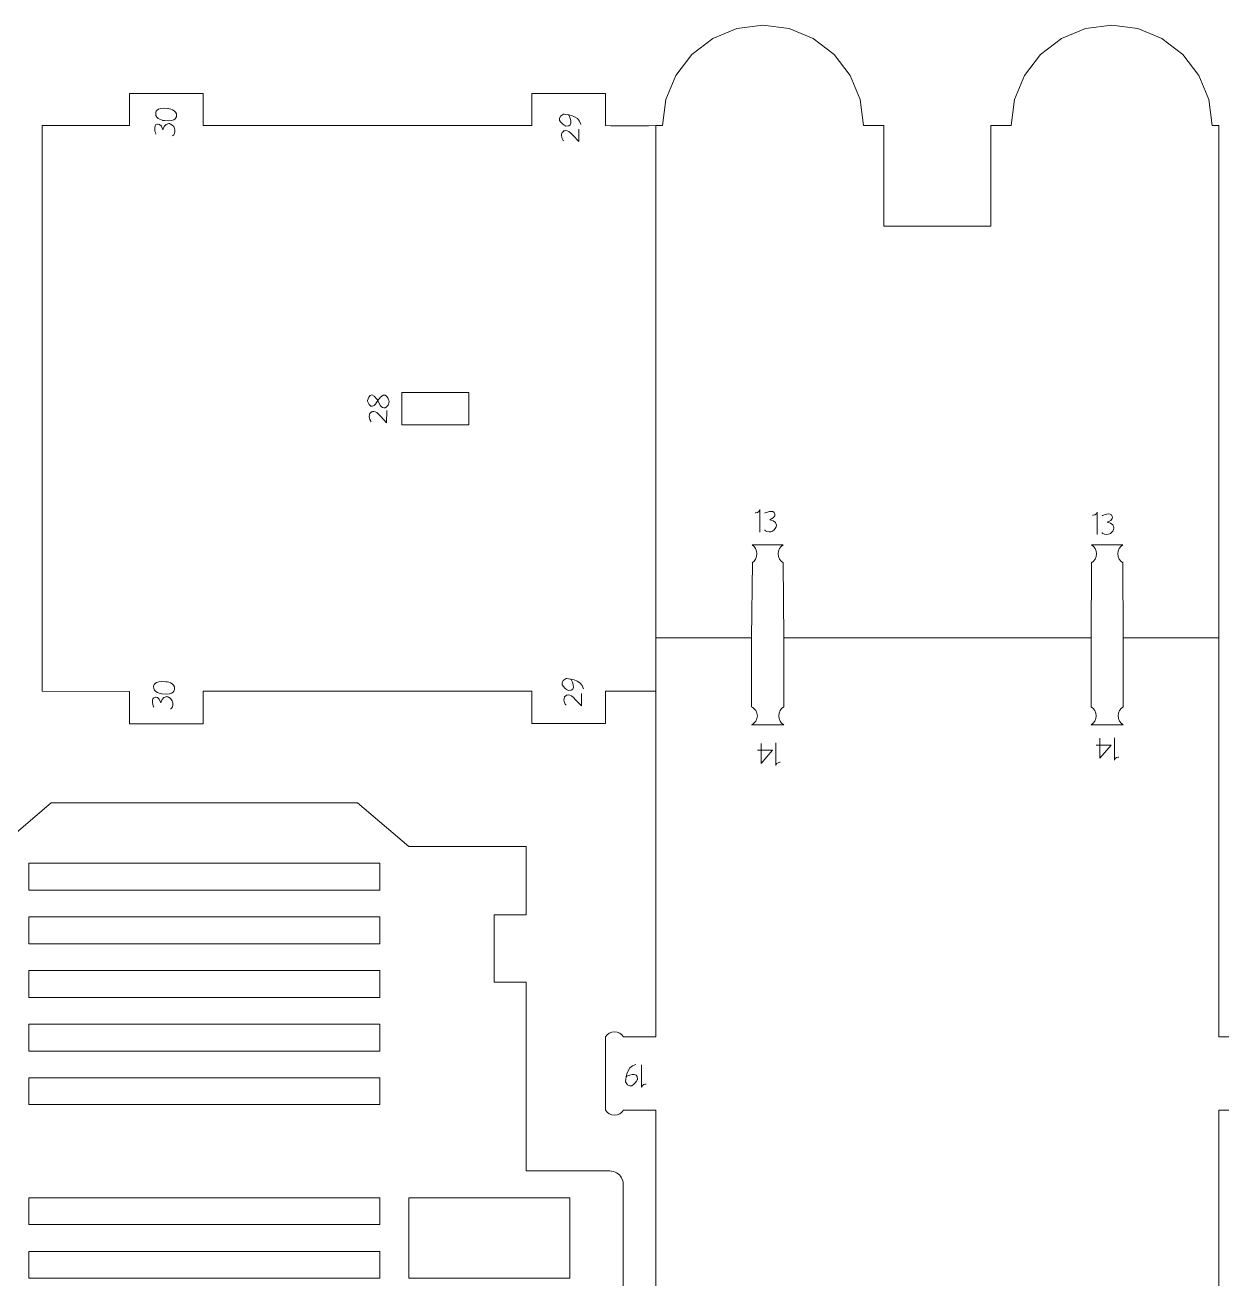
# Model space of a CAD drawing. Header units: centimetres. Extents: x -25 to 25, y -32.5 to 32.5.
# Drawn here: x -16.73 to -5.34, y 7.49 to 19.42 of the extents above; entities that cross this region are included whole.
import ezdxf

# ---------------------------------------------------------------- set-up
doc = ezdxf.new("R2010")
doc.units = ezdxf.units.CM
doc.header["$MEASUREMENT"] = 0
doc.layers.add('Capa 1', color=7, linetype='Continuous')

msp = doc.modelspace()

# ---------------------------------------------------------------- linework, layer by layer
at = {"layer": 'Capa 1', "color": 250, "lineweight": 9}
for points, knots in [([(-9.8078, 14.30919), (-9.8078, 14.30919), (-9.81836, 13.59153), (-9.81836, 13.59153), (-9.81836, 13.59153), (-9.81836, 13.59153), (-10.72972, 13.59152), (-10.72972, 13.59152), (-10.72972, 13.59152), (-10.72972, 13.59152), (-10.72972, 18.46437), (-10.72972, 18.46437), (-10.72972, 18.46437), (-10.72972, 18.46437), (-10.66594, 18.46437), (-10.66594, 18.46437), (-10.66594, 18.46437), (-10.66594, 18.46437), (-10.63333, 18.71202), (-10.63333, 18.71202), (-10.63333, 18.71202), (-10.63333, 18.71202), (-10.53775, 18.94278), (-10.53775, 18.94278), (-10.53775, 18.94278), (-10.53775, 18.94278), (-10.38568, 19.14096), (-10.38568, 19.14096), (-10.38568, 19.14096), (-10.38568, 19.14096), (-10.18752, 19.29301), (-10.18752, 19.29301), (-10.18752, 19.29301), (-10.18752, 19.29301), (-9.95674, 19.3886), (-9.95674, 19.3886), (-9.95674, 19.3886), (-9.95674, 19.3886), (-9.7091, 19.4212), (-9.7091, 19.4212), (-9.7091, 19.4212), (-9.7091, 19.4212), (-9.46145, 19.3886), (-9.46145, 19.3886), (-9.46145, 19.3886), (-9.46145, 19.3886), (-9.23069, 19.29301), (-9.23069, 19.29301), (-9.23069, 19.29301), (-9.23069, 19.29301), (-9.03251, 19.14096), (-9.03251, 19.14096), (-9.03251, 19.14096), (-9.03251, 19.14096), (-8.88046, 18.94278), (-8.88046, 18.94278), (-8.88046, 18.94278), (-8.88046, 18.94278), (-8.78486, 18.71202), (-8.78486, 18.71202), (-8.78486, 18.71202), (-8.78486, 18.71202), (-8.75227, 18.46437), (-8.75227, 18.46437), (-8.75227, 18.46437), (-8.75227, 18.46437), (-8.56089, 18.46437), (-8.56089, 18.46437), (-8.56089, 18.46437), (-8.56089, 18.46437), (-8.56089, 17.50753), (-8.56089, 17.50753), (-8.56089, 17.50753), (-8.56089, 17.50753), (-7.54027, 17.50753), (-7.54027, 17.50753), (-7.54027, 17.50753), (-7.54027, 17.50753), (-7.54027, 18.46437), (-7.54027, 18.46437), (-7.54027, 18.46437), (-7.54027, 18.46437), (-7.34891, 18.46437), (-7.34891, 18.46437), (-7.34891, 18.46437), (-7.34891, 18.46437), (-7.3163, 18.71202), (-7.3163, 18.71202), (-7.3163, 18.71202), (-7.3163, 18.71202), (-7.22072, 18.94278), (-7.22072, 18.94278), (-7.22072, 18.94278), (-7.22072, 18.94278), (-7.06865, 19.14096), (-7.06865, 19.14096), (-7.06865, 19.14096), (-7.06865, 19.14096), (-6.87049, 19.29301), (-6.87049, 19.29301), (-6.87049, 19.29301), (-6.87049, 19.29301), (-6.63971, 19.3886), (-6.63971, 19.3886), (-6.63971, 19.3886), (-6.63971, 19.3886), (-6.39207, 19.4212), (-6.39207, 19.4212), (-6.39207, 19.4212), (-6.39207, 19.4212), (-6.14442, 19.3886), (-6.14442, 19.3886), (-6.14442, 19.3886), (-6.14442, 19.3886), (-5.91365, 19.29301), (-5.91365, 19.29301), (-5.91365, 19.29301), (-5.91365, 19.29301), (-5.71548, 19.14096), (-5.71548, 19.14096), (-5.71548, 19.14096), (-5.71548, 19.14096), (-5.56343, 18.94278), (-5.56343, 18.94278), (-5.56343, 18.94278), (-5.56343, 18.94278), (-5.46784, 18.71202), (-5.46784, 18.71202), (-5.46784, 18.71202), (-5.46784, 18.71202), (-5.43524, 18.46437), (-5.43524, 18.46437), (-5.43524, 18.46437), (-5.43524, 18.46437), (-5.37145, 18.46437), (-5.37145, 18.46437), (-5.37145, 18.46437), (-5.37145, 18.46437), (-5.37145, 13.59152), (-5.37145, 13.59152), (-5.37145, 13.59152), (-5.37145, 13.59152), (-6.28283, 13.59153), (-6.28283, 13.59153), (-6.28283, 13.59153), (-6.28283, 13.59153), (-6.28705, 14.30543), (-6.28705, 14.30543)], [0, 0, 0, 0, 0.02631579, 0.02631579, 0.02631579, 0.02631579, 0.05263158, 0.05263158, 0.05263158, 0.05263158, 0.07894737, 0.07894737, 0.07894737, 0.07894737, 0.10526316, 0.10526316, 0.10526316, 0.10526316, 0.13157895, 0.13157895, 0.13157895, 0.13157895, 0.15789474, 0.15789474, 0.15789474, 0.15789474, 0.18421053, 0.18421053, 0.18421053, 0.18421053, 0.21052632, 0.21052632, 0.21052632, 0.21052632, 0.23684211, 0.23684211, 0.23684211, 0.23684211, 0.26315789, 0.26315789, 0.26315789, 0.26315789, 0.28947368, 0.28947368, 0.28947368, 0.28947368, 0.31578947, 0.31578947, 0.31578947, 0.31578947, 0.34210526, 0.34210526, 0.34210526, 0.34210526, 0.36842105, 0.36842105, 0.36842105, 0.36842105, 0.39473684, 0.39473684, 0.39473684, 0.39473684, 0.42105263, 0.42105263, 0.42105263, 0.42105263, 0.44736842, 0.44736842, 0.44736842, 0.44736842, 0.47368421, 0.47368421, 0.47368421, 0.47368421, 0.5, 0.5, 0.5, 0.5, 0.52631579, 0.52631579, 0.52631579, 0.52631579, 0.55263158, 0.55263158, 0.55263158, 0.55263158, 0.57894737, 0.57894737, 0.57894737, 0.57894737, 0.60526316, 0.60526316, 0.60526316, 0.60526316, 0.63157895, 0.63157895, 0.63157895, 0.63157895, 0.65789474, 0.65789474, 0.65789474, 0.65789474, 0.68421053, 0.68421053, 0.68421053, 0.68421053, 0.71052632, 0.71052632, 0.71052632, 0.71052632, 0.73684211, 0.73684211, 0.73684211, 0.73684211, 0.76315789, 0.76315789, 0.76315789, 0.76315789, 0.78947368, 0.78947368, 0.78947368, 0.78947368, 0.81578947, 0.81578947, 0.81578947, 0.81578947, 0.84210526, 0.84210526, 0.84210526, 0.84210526, 0.86842105, 0.86842105, 0.86842105, 0.86842105, 0.89473684, 0.89473684, 0.89473684, 0.89473684, 0.92105263, 0.92105263, 0.92105263, 0.92105263, 0.94736842, 0.94736842, 0.94736842, 0.94736842, 1, 1, 1, 1]), ([(-16.56696, 18.46437), (-16.41196, 18.46437), (-16.02986, 18.46642), (-15.73544, 18.46437), (-15.73544, 18.46437), (-15.73544, 18.46437), (-15.73544, 18.77037), (-15.73544, 18.77037), (-15.73544, 18.77037), (-15.73544, 18.77037), (-15.03581, 18.77037), (-15.03581, 18.77037), (-15.03581, 18.77037), (-15.03581, 18.77037), (-15.03581, 18.46671), (-15.03581, 18.46671), (-15.03581, 18.46671), (-14.87587, 18.46698), (-12.45394, 18.46437), (-11.9081, 18.46437), (-11.9081, 18.46437), (-11.9081, 18.56172), (-11.9081, 18.61864), (-11.9081, 18.77037), (-11.9081, 18.77037), (-11.9081, 18.77037), (-11.20848, 18.77037), (-11.20848, 18.77037), (-11.20848, 18.77037), (-11.20848, 18.77037), (-11.20848, 18.46437), (-11.20848, 18.46437), (-11.20848, 18.46437), (-11.07427, 18.46366), (-10.91812, 18.46437), (-10.72972, 18.46437)], [0, 0, 0, 0, 0.1, 0.1, 0.1, 0.1, 0.2, 0.2, 0.2, 0.2, 0.3, 0.3, 0.3, 0.3, 0.4, 0.4, 0.4, 0.4, 0.5, 0.5, 0.5, 0.5, 0.6, 0.6, 0.6, 0.6, 0.7, 0.7, 0.7, 0.7, 0.8, 0.8, 0.8, 0.8, 1, 1, 1, 1]), ([(-10.72972, 13.0836), (-10.72972, 13.0836), (-11.20848, 13.0836), (-11.20848, 13.0836), (-11.20848, 13.0836), (-11.20848, 12.96022), (-11.20848, 12.92681), (-11.20848, 12.7776), (-11.20848, 12.7776), (-11.20848, 12.7776), (-11.9081, 12.7776), (-11.9081, 12.7776), (-11.9081, 12.7776), (-11.9081, 12.93095), (-11.9081, 12.97543), (-11.9081, 13.0836), (-11.9081, 13.0836), (-11.9081, 13.0836), (-15.03344, 13.0836), (-15.03344, 13.0836), (-15.03344, 13.0836), (-15.03582, 12.96638), (-15.03582, 12.87365), (-15.03582, 12.77528), (-15.03582, 12.77528), (-15.03582, 12.77528), (-15.73545, 12.77528), (-15.73545, 12.77528), (-15.73545, 12.77528), (-15.73545, 12.92812), (-15.73545, 12.95692), (-15.73545, 13.08128), (-15.73545, 13.08128), (-15.73545, 13.08128), (-16.56696, 13.0836), (-16.56696, 13.0836), (-16.56696, 13.0836), (-16.56696, 13.0836), (-16.56696, 18.46437), (-16.56696, 18.46437)], [0, 0, 0, 0, 0.09090909, 0.09090909, 0.09090909, 0.09090909, 0.18181818, 0.18181818, 0.18181818, 0.18181818, 0.27272727, 0.27272727, 0.27272727, 0.27272727, 0.36363636, 0.36363636, 0.36363636, 0.36363636, 0.45454545, 0.45454545, 0.45454545, 0.45454545, 0.54545455, 0.54545455, 0.54545455, 0.54545455, 0.63636364, 0.63636364, 0.63636364, 0.63636364, 0.72727273, 0.72727273, 0.72727273, 0.72727273, 0.81818182, 0.81818182, 0.81818182, 0.81818182, 1, 1, 1, 1]), ([(-12.50636, 15.61983), (-12.50636, 15.61983), (-12.50636, 15.92582), (-12.50636, 15.92582), (-12.50636, 15.92582), (-12.50636, 15.92582), (-13.14426, 15.92582), (-13.14426, 15.92582), (-13.14426, 15.92582), (-13.14426, 15.92582), (-13.14426, 15.61983), (-13.14426, 15.61983), (-13.14426, 15.61983), (-13.14426, 15.61983), (-12.50636, 15.61983), (-12.50636, 15.61983)], [0, 0, 0, 0, 0.2, 0.2, 0.2, 0.2, 0.4, 0.4, 0.4, 0.4, 0.6, 0.6, 0.6, 0.6, 1, 1, 1, 1]), ([(-9.81326, 14.30543), (-9.78501, 14.32357), (-9.76628, 14.35527), (-9.76628, 14.39134), (-9.76628, 14.39134), (-9.76628, 14.4274), (-9.78501, 14.45911), (-9.81326, 14.47724)], [0, 0, 0, 0, 0.33333333, 0.33333333, 0.33333333, 0.33333333, 1, 1, 1, 1]), ([(-9.51658, 14.30543), (-9.54484, 14.32357), (-9.56356, 14.35527), (-9.56356, 14.39134), (-9.56356, 14.39134), (-9.56356, 14.4274), (-9.54484, 14.45911), (-9.51658, 14.47724)], [0, 0, 0, 0, 0.33333333, 0.33333333, 0.33333333, 0.33333333, 1, 1, 1, 1]), ([(-6.58373, 14.30543), (-6.55547, 14.32357), (-6.53674, 14.35527), (-6.53674, 14.39134), (-6.53674, 14.39134), (-6.53674, 14.4274), (-6.55547, 14.45911), (-6.58373, 14.47724)], [0, 0, 0, 0, 0.33333333, 0.33333333, 0.33333333, 0.33333333, 1, 1, 1, 1]), ([(-6.28705, 14.30543), (-6.3153, 14.32357), (-6.33403, 14.35527), (-6.33403, 14.39134), (-6.33403, 14.39134), (-6.33403, 14.4274), (-6.3153, 14.45911), (-6.28705, 14.47724)], [0, 0, 0, 0, 0.33333333, 0.33333333, 0.33333333, 0.33333333, 1, 1, 1, 1]), ([(-6.58373, 14.30543), (-6.58373, 14.30543), (-6.58883, 13.59153), (-6.58883, 13.59153), (-6.58883, 13.59153), (-6.58883, 13.59153), (-9.51236, 13.59152), (-9.51236, 13.59152), (-9.51236, 13.59152), (-9.51236, 13.59152), (-9.51658, 14.30543), (-9.51658, 14.30543)], [0, 0, 0, 0, 0.25, 0.25, 0.25, 0.25, 0.5, 0.5, 0.5, 0.5, 1, 1, 1, 1]), ([(-11.03573, 9.79803), (-10.69589, 9.79803), (-10.80003, 9.79803), (-10.72973, 9.79803), (-10.72973, 9.79803), (-10.72973, 9.79803), (-10.72972, 13.59152), (-10.72972, 13.59152)], [0, 0, 0, 0, 0.33333333, 0.33333333, 0.33333333, 0.33333333, 1, 1, 1, 1]), ([(-5.06546, 9.79803), (-5.4053, 9.79803), (-5.30116, 9.79803), (-5.37146, 9.79803), (-5.37146, 9.79803), (-5.37146, 9.79803), (-5.37145, 13.59152), (-5.37145, 13.59152)], [0, 0, 0, 0, 0.33333333, 0.33333333, 0.33333333, 0.33333333, 1, 1, 1, 1]), ([(-9.81836, 12.76455), (-9.7845, 12.78269), (-9.76206, 12.81439), (-9.76206, 12.85046), (-9.76206, 12.85046), (-9.76206, 12.88652), (-9.7845, 12.91823), (-9.81836, 12.93636)], [0, 0, 0, 0, 0.33333333, 0.33333333, 0.33333333, 0.33333333, 1, 1, 1, 1]), ([(-9.51236, 12.76455), (-9.54062, 12.78269), (-9.55934, 12.81439), (-9.55934, 12.85046), (-9.55934, 12.85046), (-9.55934, 12.88652), (-9.54062, 12.91823), (-9.51236, 12.93636)], [0, 0, 0, 0, 0.33333333, 0.33333333, 0.33333333, 0.33333333, 1, 1, 1, 1]), ([(-6.58883, 12.76455), (-6.55969, 12.78269), (-6.54037, 12.81439), (-6.54037, 12.85046), (-6.54037, 12.85046), (-6.54037, 12.88652), (-6.55969, 12.91823), (-6.58883, 12.93636)], [0, 0, 0, 0, 0.33333333, 0.33333333, 0.33333333, 0.33333333, 1, 1, 1, 1]), ([(-6.28283, 12.76455), (-6.31197, 12.78269), (-6.33129, 12.81439), (-6.33129, 12.85046), (-6.33129, 12.85046), (-6.33129, 12.88652), (-6.31197, 12.91823), (-6.28283, 12.93636)], [0, 0, 0, 0, 0.33333333, 0.33333333, 0.33333333, 0.33333333, 1, 1, 1, 1]), ([(-16.48114, 12.0223), (-16.48114, 12.0223), (-16.96757, 11.60767), (-16.96757, 11.60767), (-16.96757, 11.60767), (-16.96757, 11.60767), (-18.08516, 11.60767), (-18.08516, 11.60767), (-18.08516, 11.60767), (-18.08516, 11.60767), (-18.08516, 10.9565), (-18.08516, 10.9565), (-18.08516, 10.9565), (-17.80002, 10.9565), (-17.96033, 10.9565), (-17.77916, 10.9565), (-17.77916, 10.9565), (-17.77916, 10.9565), (-17.77916, 10.31861), (-17.77916, 10.31861), (-17.77916, 10.31861), (-17.97249, 10.31861), (-17.88669, 10.31861), (-18.08516, 10.31861), (-18.08516, 10.31861), (-18.08516, 10.31861), (-18.08516, 8.52092), (-18.08516, 8.52092), (-18.08516, 8.52092), (-18.08516, 8.52092), (-18.88125, 8.52092), (-18.88125, 8.52092), (-18.88125, 8.52092), (-18.88125, 8.52092), (-18.8979, 8.51983), (-18.8979, 8.51983), (-18.8979, 8.51983), (-18.8979, 8.51983), (-18.91427, 8.51657), (-18.91427, 8.51657), (-18.91427, 8.51657), (-18.91427, 8.51657), (-18.93008, 8.51121), (-18.93008, 8.51121), (-18.93008, 8.51121), (-18.93008, 8.51121), (-18.94504, 8.50383), (-18.94504, 8.50383), (-18.94504, 8.50383), (-18.94504, 8.50383), (-18.95891, 8.49456), (-18.95891, 8.49456), (-18.95891, 8.49456), (-18.95891, 8.49456), (-18.97147, 8.48356), (-18.97147, 8.48356), (-18.97147, 8.48356), (-18.97147, 8.48356), (-18.98246, 8.47101), (-18.98246, 8.47101), (-18.98246, 8.47101), (-18.98246, 8.47101), (-18.99173, 8.45714), (-18.99173, 8.45714), (-18.99173, 8.45714), (-18.99173, 8.45714), (-18.99912, 8.44217), (-18.99912, 8.44217), (-18.99912, 8.44217), (-18.99912, 8.44217), (-19.00448, 8.42637), (-19.00448, 8.42637), (-19.00448, 8.42637), (-19.00448, 8.42637), (-19.00774, 8.40999), (-19.00774, 8.40999), (-19.00774, 8.40999), (-19.00774, 8.40999), (-19.00883, 8.39335), (-19.00883, 8.39335), (-19.00883, 8.39335), (-19.00883, 8.39335), (-19.00883, 7.24514), (-19.00883, 7.24514), (-19.00883, 7.24514), (-19.00883, 7.24514), (-19.18961, 7.24514), (-19.18961, 7.24514), (-19.18961, 7.24514), (-19.18961, 7.24514), (-19.20627, 7.24405), (-19.20627, 7.24405), (-19.20627, 7.24405), (-19.20627, 7.24405), (-19.22264, 7.2408), (-19.22264, 7.2408), (-19.22264, 7.2408), (-19.22264, 7.2408), (-19.23844, 7.23543), (-19.23844, 7.23543), (-19.23844, 7.23543), (-19.23844, 7.23543), (-19.2534, 7.22805), (-19.2534, 7.22805), (-19.2534, 7.22805), (-19.2534, 7.22805), (-19.26729, 7.21878), (-19.26729, 7.21878), (-19.26729, 7.21878), (-19.26729, 7.21878), (-19.27983, 7.20777), (-19.27983, 7.20777), (-19.27983, 7.20777), (-19.27983, 7.20777), (-19.29083, 7.19523), (-19.29083, 7.19523), (-19.29083, 7.19523), (-19.29083, 7.19523), (-19.3001, 7.18135), (-19.3001, 7.18135), (-19.3001, 7.18135), (-19.3001, 7.18135), (-19.30749, 7.16639), (-19.30749, 7.16639), (-19.30749, 7.16639), (-19.30749, 7.16639), (-19.31285, 7.15058), (-19.31285, 7.15058), (-19.31285, 7.15058), (-19.31285, 7.15058), (-19.3161, 7.13422), (-19.3161, 7.13422), (-19.3161, 7.13422), (-19.3161, 7.13422), (-19.3172, 7.11756), (-19.3172, 7.11756), (-19.3172, 7.11756), (-19.3172, 7.11756), (-19.3172, 6.2823), (-19.3172, 6.2823), (-19.3172, 6.2823), (-19.3172, 6.2823), (-18.17645, 5.78692), (-18.17645, 5.78692), (-18.17645, 5.78692), (-18.17645, 5.78692), (-16.79105, 5.78692), (-16.79105, 5.78692), (-16.79105, 5.78692), (-16.79105, 5.78692), (-16.79105, 6.60726), (-16.79105, 6.60726), (-16.79105, 6.60726), (-16.79105, 6.60726), (-16.48505, 6.60726), (-16.48505, 6.60726), (-16.48505, 6.60726), (-16.48505, 6.60726), (-16.48505, 5.78692), (-16.48505, 5.78692), (-16.48505, 5.78692), (-16.48505, 5.78692), (-13.56152, 5.78692), (-13.56152, 5.78692), (-13.56152, 5.78692), (-13.56152, 5.78692), (-13.56152, 6.60726), (-13.56152, 6.60726), (-13.56152, 6.60726), (-13.56152, 6.60726), (-13.25552, 6.60726), (-13.25552, 6.60726), (-13.25552, 6.60726), (-13.25552, 6.60726), (-13.25552, 5.78692), (-13.25552, 5.78692), (-13.25552, 5.78692), (-13.25552, 5.78692), (-11.8861, 5.78692), (-11.8861, 5.78692), (-11.8861, 5.78692), (-11.8861, 5.78692), (-10.72973, 6.2823), (-10.72973, 6.2823), (-10.72973, 6.2823), (-10.72973, 6.2823), (-10.72943, 7.11756), (-10.72943, 7.11756), (-10.72943, 7.11756), (-10.72943, 7.11756), (-10.7283, 7.13493), (-10.7283, 7.13493), (-10.7283, 7.13493), (-10.7283, 7.13493), (-10.72986, 7.15227), (-10.72986, 7.15227), (-10.72986, 7.15227), (-10.72986, 7.15227), (-10.73406, 7.16916), (-10.73406, 7.16916), (-10.73406, 7.16916), (-10.73406, 7.16916), (-10.74082, 7.18521), (-10.74082, 7.18521), (-10.74082, 7.18521), (-10.74082, 7.18521), (-10.74997, 7.20002), (-10.74997, 7.20002), (-10.74997, 7.20002), (-10.74997, 7.20002), (-10.76129, 7.21325), (-10.76129, 7.21325), (-10.76129, 7.21325), (-10.76129, 7.21325), (-10.77451, 7.22457), (-10.77451, 7.22457), (-10.77451, 7.22457), (-10.77451, 7.22457), (-10.78932, 7.23373), (-10.78932, 7.23373), (-10.78932, 7.23373), (-10.78932, 7.23373), (-10.80536, 7.24049), (-10.80536, 7.24049), (-10.80536, 7.24049), (-10.80536, 7.24049), (-10.82225, 7.24471), (-10.82225, 7.24471), (-10.82225, 7.24471), (-10.82225, 7.24471), (-10.83959, 7.24627), (-10.83959, 7.24627), (-10.83959, 7.24627), (-10.83959, 7.24627), (-10.85696, 7.24514), (-10.85696, 7.24514), (-10.85696, 7.24514), (-10.85696, 7.24514), (-11.03775, 7.24514), (-11.03775, 7.24514), (-11.03775, 7.24514), (-11.03775, 7.24514), (-11.03775, 8.39335), (-11.03775, 8.39335), (-11.03775, 8.39335), (-11.03775, 8.39335), (-11.03885, 8.40999), (-11.03885, 8.40999), (-11.03885, 8.40999), (-11.03885, 8.40999), (-11.0421, 8.42637), (-11.0421, 8.42637), (-11.0421, 8.42637), (-11.0421, 8.42637), (-11.04746, 8.44217), (-11.04746, 8.44217), (-11.04746, 8.44217), (-11.04746, 8.44217), (-11.05484, 8.45714), (-11.05484, 8.45714), (-11.05484, 8.45714), (-11.05484, 8.45714), (-11.06411, 8.47101), (-11.06411, 8.47101), (-11.06411, 8.47101), (-11.06411, 8.47101), (-11.07512, 8.48356), (-11.07512, 8.48356), (-11.07512, 8.48356), (-11.07512, 8.48356), (-11.08766, 8.49456), (-11.08766, 8.49456), (-11.08766, 8.49456), (-11.08766, 8.49456), (-11.10153, 8.50383), (-11.10153, 8.50383), (-11.10153, 8.50383), (-11.10153, 8.50383), (-11.11651, 8.51121), (-11.11651, 8.51121), (-11.11651, 8.51121), (-11.11651, 8.51121), (-11.13231, 8.51657), (-11.13231, 8.51657), (-11.13231, 8.51657), (-11.13231, 8.51657), (-11.14868, 8.51983), (-11.14868, 8.51983), (-11.14868, 8.51983), (-11.14868, 8.51983), (-11.16533, 8.52092), (-11.16533, 8.52092), (-11.16533, 8.52092), (-11.16533, 8.52092), (-11.96142, 8.52092), (-11.96142, 8.52092), (-11.96142, 8.52092), (-11.96142, 8.52092), (-11.96142, 10.31861), (-11.96142, 10.31861), (-11.96142, 10.31861), (-12.24658, 10.31861), (-12.11442, 10.31861), (-12.26742, 10.31861), (-12.26742, 10.31861), (-12.26742, 10.31861), (-12.26742, 10.9565), (-12.26742, 10.9565), (-12.26742, 10.9565), (-12.13343, 10.9565), (-12.24657, 10.9565), (-11.96142, 10.9565), (-11.96142, 10.9565), (-11.96142, 10.9565), (-11.96142, 11.60767), (-11.96142, 11.60767), (-11.96142, 11.60767), (-11.96142, 11.60767), (-13.079, 11.60767), (-13.079, 11.60767), (-13.079, 11.60767), (-13.079, 11.60767), (-13.56545, 12.0223), (-13.56545, 12.0223)], [0, 0, 0, 0, 0.01219512, 0.01219512, 0.01219512, 0.01219512, 0.02439024, 0.02439024, 0.02439024, 0.02439024, 0.03658537, 0.03658537, 0.03658537, 0.03658537, 0.04878049, 0.04878049, 0.04878049, 0.04878049, 0.06097561, 0.06097561, 0.06097561, 0.06097561, 0.07317073, 0.07317073, 0.07317073, 0.07317073, 0.08536585, 0.08536585, 0.08536585, 0.08536585, 0.09756098, 0.09756098, 0.09756098, 0.09756098, 0.1097561, 0.1097561, 0.1097561, 0.1097561, 0.12195122, 0.12195122, 0.12195122, 0.12195122, 0.13414634, 0.13414634, 0.13414634, 0.13414634, 0.14634146, 0.14634146, 0.14634146, 0.14634146, 0.15853659, 0.15853659, 0.15853659, 0.15853659, 0.17073171, 0.17073171, 0.17073171, 0.17073171, 0.18292683, 0.18292683, 0.18292683, 0.18292683, 0.19512195, 0.19512195, 0.19512195, 0.19512195, 0.20731707, 0.20731707, 0.20731707, 0.20731707, 0.2195122, 0.2195122, 0.2195122, 0.2195122, 0.23170732, 0.23170732, 0.23170732, 0.23170732, 0.24390244, 0.24390244, 0.24390244, 0.24390244, 0.25609756, 0.25609756, 0.25609756, 0.25609756, 0.26829268, 0.26829268, 0.26829268, 0.26829268, 0.2804878, 0.2804878, 0.2804878, 0.2804878, 0.29268293, 0.29268293, 0.29268293, 0.29268293, 0.30487805, 0.30487805, 0.30487805, 0.30487805, 0.31707317, 0.31707317, 0.31707317, 0.31707317, 0.32926829, 0.32926829, 0.32926829, 0.32926829, 0.34146341, 0.34146341, 0.34146341, 0.34146341, 0.35365854, 0.35365854, 0.35365854, 0.35365854, 0.36585366, 0.36585366, 0.36585366, 0.36585366, 0.37804878, 0.37804878, 0.37804878, 0.37804878, 0.3902439, 0.3902439, 0.3902439, 0.3902439, 0.40243902, 0.40243902, 0.40243902, 0.40243902, 0.41463415, 0.41463415, 0.41463415, 0.41463415, 0.42682927, 0.42682927, 0.42682927, 0.42682927, 0.43902439, 0.43902439, 0.43902439, 0.43902439, 0.45121951, 0.45121951, 0.45121951, 0.45121951, 0.46341463, 0.46341463, 0.46341463, 0.46341463, 0.47560976, 0.47560976, 0.47560976, 0.47560976, 0.48780488, 0.48780488, 0.48780488, 0.48780488, 0.5, 0.5, 0.5, 0.5, 0.51219512, 0.51219512, 0.51219512, 0.51219512, 0.52439024, 0.52439024, 0.52439024, 0.52439024, 0.53658537, 0.53658537, 0.53658537, 0.53658537, 0.54878049, 0.54878049, 0.54878049, 0.54878049, 0.56097561, 0.56097561, 0.56097561, 0.56097561, 0.57317073, 0.57317073, 0.57317073, 0.57317073, 0.58536585, 0.58536585, 0.58536585, 0.58536585, 0.59756098, 0.59756098, 0.59756098, 0.59756098, 0.6097561, 0.6097561, 0.6097561, 0.6097561, 0.62195122, 0.62195122, 0.62195122, 0.62195122, 0.63414634, 0.63414634, 0.63414634, 0.63414634, 0.64634146, 0.64634146, 0.64634146, 0.64634146, 0.65853659, 0.65853659, 0.65853659, 0.65853659, 0.67073171, 0.67073171, 0.67073171, 0.67073171, 0.68292683, 0.68292683, 0.68292683, 0.68292683, 0.69512195, 0.69512195, 0.69512195, 0.69512195, 0.70731707, 0.70731707, 0.70731707, 0.70731707, 0.7195122, 0.7195122, 0.7195122, 0.7195122, 0.73170732, 0.73170732, 0.73170732, 0.73170732, 0.74390244, 0.74390244, 0.74390244, 0.74390244, 0.75609756, 0.75609756, 0.75609756, 0.75609756, 0.76829268, 0.76829268, 0.76829268, 0.76829268, 0.7804878, 0.7804878, 0.7804878, 0.7804878, 0.79268293, 0.79268293, 0.79268293, 0.79268293, 0.80487805, 0.80487805, 0.80487805, 0.80487805, 0.81707317, 0.81707317, 0.81707317, 0.81707317, 0.82926829, 0.82926829, 0.82926829, 0.82926829, 0.84146341, 0.84146341, 0.84146341, 0.84146341, 0.85365854, 0.85365854, 0.85365854, 0.85365854, 0.86585366, 0.86585366, 0.86585366, 0.86585366, 0.87804878, 0.87804878, 0.87804878, 0.87804878, 0.8902439, 0.8902439, 0.8902439, 0.8902439, 0.90243902, 0.90243902, 0.90243902, 0.90243902, 0.91463415, 0.91463415, 0.91463415, 0.91463415, 0.92682927, 0.92682927, 0.92682927, 0.92682927, 0.93902439, 0.93902439, 0.93902439, 0.93902439, 0.95121951, 0.95121951, 0.95121951, 0.95121951, 0.96341463, 0.96341463, 0.96341463, 0.96341463, 0.97560976, 0.97560976, 0.97560976, 0.97560976, 1, 1, 1, 1]), ([(-13.35234, 11.4482), (-13.35234, 11.4482), (-16.69424, 11.4482), (-16.69424, 11.4482), (-16.69424, 11.4482), (-16.69424, 11.4482), (-16.69424, 11.19305), (-16.69424, 11.19305), (-16.69424, 11.19305), (-16.69424, 11.19305), (-13.35234, 11.19305), (-13.35234, 11.19305), (-13.35234, 11.19305), (-13.35234, 11.19305), (-13.35234, 11.4482), (-13.35234, 11.4482)], [0, 0, 0, 0, 0.2, 0.2, 0.2, 0.2, 0.4, 0.4, 0.4, 0.4, 0.6, 0.6, 0.6, 0.6, 1, 1, 1, 1]), ([(-13.35234, 10.93789), (-13.35234, 10.93789), (-13.35234, 10.68273), (-13.35234, 10.68273), (-13.35234, 10.68273), (-13.35234, 10.68273), (-16.69424, 10.68273), (-16.69424, 10.68273), (-16.69424, 10.68273), (-16.69424, 10.68273), (-16.69424, 10.93789), (-16.69424, 10.93789), (-16.69424, 10.93789), (-16.69424, 10.93789), (-13.35234, 10.93789), (-13.35234, 10.93789)], [0, 0, 0, 0, 0.2, 0.2, 0.2, 0.2, 0.4, 0.4, 0.4, 0.4, 0.6, 0.6, 0.6, 0.6, 1, 1, 1, 1]), ([(-13.35234, 10.42758), (-13.35234, 10.42758), (-13.35234, 10.17242), (-13.35234, 10.17242), (-13.35234, 10.17242), (-13.35234, 10.17242), (-16.69424, 10.17242), (-16.69424, 10.17242), (-16.69424, 10.17242), (-16.69424, 10.17242), (-16.69424, 10.42758), (-16.69424, 10.42758), (-16.69424, 10.42758), (-16.69424, 10.42758), (-13.35234, 10.42758), (-13.35234, 10.42758)], [0, 0, 0, 0, 0.2, 0.2, 0.2, 0.2, 0.4, 0.4, 0.4, 0.4, 0.6, 0.6, 0.6, 0.6, 1, 1, 1, 1]), ([(-13.35234, 9.91727), (-13.35234, 9.91727), (-13.35234, 9.66211), (-13.35234, 9.66211), (-13.35234, 9.66211), (-13.35234, 9.66211), (-16.69424, 9.66211), (-16.69424, 9.66211), (-16.69424, 9.66211), (-16.69424, 9.66211), (-16.69424, 9.91727), (-16.69424, 9.91727), (-16.69424, 9.91727), (-16.69424, 9.91727), (-13.35234, 9.91727), (-13.35234, 9.91727)], [0, 0, 0, 0, 0.2, 0.2, 0.2, 0.2, 0.4, 0.4, 0.4, 0.4, 0.6, 0.6, 0.6, 0.6, 1, 1, 1, 1]), ([(-11.03573, 9.79803), (-11.05387, 9.82629), (-11.08557, 9.84501), (-11.12163, 9.84501), (-11.12163, 9.84501), (-11.1577, 9.84501), (-11.1894, 9.82629), (-11.20754, 9.79803)], [0, 0, 0, 0, 0.33333333, 0.33333333, 0.33333333, 0.33333333, 1, 1, 1, 1]), ([(-13.35234, 9.40695), (-13.35234, 9.40695), (-13.35234, 9.1518), (-13.35234, 9.1518), (-13.35234, 9.1518), (-13.35234, 9.1518), (-16.69424, 9.1518), (-16.69424, 9.1518), (-16.69424, 9.1518), (-16.69424, 9.1518), (-16.69424, 9.40695), (-16.69424, 9.40695), (-16.69424, 9.40695), (-16.69424, 9.40695), (-13.35234, 9.40695), (-13.35234, 9.40695)], [0, 0, 0, 0, 0.2, 0.2, 0.2, 0.2, 0.4, 0.4, 0.4, 0.4, 0.6, 0.6, 0.6, 0.6, 1, 1, 1, 1]), ([(-11.03573, 9.09841), (-11.05387, 9.07016), (-11.08557, 9.05143), (-11.12163, 9.05143), (-11.12163, 9.05143), (-11.1577, 9.05143), (-11.1894, 9.07016), (-11.20754, 9.09841)], [0, 0, 0, 0, 0.33333333, 0.33333333, 0.33333333, 0.33333333, 1, 1, 1, 1]), ([(-10.72973, 6.02849), (-10.72973, 6.02849), (-10.72973, 9.09841), (-10.72973, 9.09841), (-10.72973, 9.09841), (-10.78911, 9.09841), (-10.94263, 9.09841), (-11.03573, 9.09841)], [0, 0, 0, 0, 0.33333333, 0.33333333, 0.33333333, 0.33333333, 1, 1, 1, 1]), ([(-5.37146, 6.02849), (-5.37146, 6.02849), (-5.37146, 9.09841), (-5.37146, 9.09841), (-5.37146, 9.09841), (-5.31207, 9.09841), (-5.15855, 9.09841), (-5.06546, 9.09841)], [0, 0, 0, 0, 0.33333333, 0.33333333, 0.33333333, 0.33333333, 1, 1, 1, 1]), ([(-13.35234, 8.26577), (-13.35234, 8.26577), (-16.69424, 8.26577), (-16.69424, 8.26577), (-16.69424, 8.26577), (-16.69424, 8.26577), (-16.69424, 8.01061), (-16.69424, 8.01061), (-16.69424, 8.01061), (-16.69424, 8.01061), (-13.35234, 8.01061), (-13.35234, 8.01061), (-13.35234, 8.01061), (-13.35234, 8.01061), (-13.35234, 8.26577), (-13.35234, 8.26577)], [0, 0, 0, 0, 0.2, 0.2, 0.2, 0.2, 0.4, 0.4, 0.4, 0.4, 0.6, 0.6, 0.6, 0.6, 1, 1, 1, 1]), ([(-11.54806, 7.5003), (-11.54806, 7.5003), (-13.079, 7.5003), (-13.079, 7.5003), (-13.079, 7.5003), (-13.079, 7.5003), (-13.079, 8.26577), (-13.079, 8.26577), (-13.079, 8.26577), (-13.079, 8.26577), (-11.54806, 8.26577), (-11.54806, 8.26577), (-11.54806, 8.26577), (-11.54806, 8.26577), (-11.54806, 7.5003), (-11.54806, 7.5003)], [0, 0, 0, 0, 0.2, 0.2, 0.2, 0.2, 0.4, 0.4, 0.4, 0.4, 0.6, 0.6, 0.6, 0.6, 1, 1, 1, 1]), ([(-13.35234, 7.75545), (-13.35234, 7.75545), (-13.35234, 7.5003), (-13.35234, 7.5003), (-13.35234, 7.5003), (-13.35234, 7.5003), (-16.69424, 7.5003), (-16.69424, 7.5003), (-16.69424, 7.5003), (-16.69424, 7.5003), (-16.69424, 7.75545), (-16.69424, 7.75545), (-16.69424, 7.75545), (-16.69424, 7.75545), (-13.35234, 7.75545), (-13.35234, 7.75545)], [0, 0, 0, 0, 0.2, 0.2, 0.2, 0.2, 0.4, 0.4, 0.4, 0.4, 0.6, 0.6, 0.6, 0.6, 1, 1, 1, 1])]:
    msp.add_open_spline(points, degree=3, knots=knots, dxfattribs=at)
at = {"layer": 'Capa 1', "color": 22, "lineweight": 9}
for points, knots in [([(-15.48559, 18.58272), (-15.48559, 18.58272), (-15.48778, 18.64404), (-15.36967, 18.62703), (-15.36967, 18.62703), (-15.36967, 18.62703), (-15.27922, 18.61867), (-15.2872, 18.55696)], [0, 0, 0, 0, 0.33333333, 0.33333333, 0.33333333, 0.33333333, 1, 1, 1, 1]), ([(-15.32493, 18.3688), (-15.32493, 18.3688), (-15.30548, 18.37441), (-15.30333, 18.41114), (-15.30333, 18.41114), (-15.30221, 18.4302), (-15.30775, 18.44444), (-15.31462, 18.45503), (-15.31462, 18.45503), (-15.33139, 18.48085), (-15.36078, 18.4848), (-15.36078, 18.4848), (-15.36078, 18.4848), (-15.40326, 18.48746), (-15.41714, 18.42603), (-15.41714, 18.42603), (-15.41714, 18.42603), (-15.43418, 18.48901), (-15.46797, 18.47945), (-15.46797, 18.47945), (-15.46797, 18.47945), (-15.51898, 18.4753), (-15.48442, 18.38347), (-15.48442, 18.38347)], [0, 0, 0, 0, 0.14285714, 0.14285714, 0.14285714, 0.14285714, 0.28571429, 0.28571429, 0.28571429, 0.28571429, 0.42857143, 0.42857143, 0.42857143, 0.42857143, 0.57142857, 0.57142857, 0.57142857, 0.57142857, 0.71428571, 0.71428571, 0.71428571, 0.71428571, 1, 1, 1, 1]), ([(-15.28742, 18.55698), (-15.28742, 18.55698), (-15.28518, 18.49571), (-15.40336, 18.51274), (-15.40336, 18.51274), (-15.40336, 18.51274), (-15.49382, 18.52106), (-15.48578, 18.58274)], [0, 0, 0, 0, 0.33333333, 0.33333333, 0.33333333, 0.33333333, 1, 1, 1, 1]), ([(-11.56, 18.56851), (-11.56, 18.56851), (-11.49391, 18.45155), (-11.58414, 18.45993), (-11.58414, 18.45993), (-11.58414, 18.45993), (-11.70617, 18.52081), (-11.6065, 18.57349), (-11.6065, 18.57349), (-11.6065, 18.57349), (-11.45847, 18.57301), (-11.44189, 18.47652)], [0, 0, 0, 0, 0.25, 0.25, 0.25, 0.25, 0.5, 0.5, 0.5, 0.5, 1, 1, 1, 1]), ([(-11.60829, 18.31935), (-11.60829, 18.31935), (-11.64991, 18.38241), (-11.60829, 18.41012), (-11.60829, 18.41012), (-11.60829, 18.41012), (-11.57677, 18.44165), (-11.51624, 18.3723)], [0, 0, 0, 0, 0.33333333, 0.33333333, 0.33333333, 0.33333333, 1, 1, 1, 1]), ([(-11.51624, 18.3723), (-11.51624, 18.3723), (-11.46077, 18.31306), (-11.46077, 18.31306), (-11.46077, 18.31306), (-11.46077, 18.31306), (-11.46077, 18.43069), (-11.46077, 18.43069)], [0, 0, 0, 0, 0.33333333, 0.33333333, 0.33333333, 0.33333333, 1, 1, 1, 1]), ([(-13.37552, 15.84578), (-13.37552, 15.84578), (-13.43314, 15.73315), (-13.47167, 15.84336), (-13.47167, 15.84336), (-13.47167, 15.84336), (-13.44607, 16.0026), (-13.34639, 15.80011), (-13.34639, 15.80011), (-13.34639, 15.80011), (-13.29155, 15.73378), (-13.26481, 15.83852), (-13.26481, 15.83852), (-13.26481, 15.83852), (-13.29332, 15.97536), (-13.37552, 15.84578)], [0, 0, 0, 0, 0.2, 0.2, 0.2, 0.2, 0.4, 0.4, 0.4, 0.4, 0.6, 0.6, 0.6, 0.6, 1, 1, 1, 1]), ([(-13.4376, 15.64801), (-13.4376, 15.64801), (-13.47763, 15.7121), (-13.43533, 15.73875), (-13.43533, 15.73875), (-13.43533, 15.73875), (-13.40303, 15.76949), (-13.34426, 15.69865)], [0, 0, 0, 0, 0.33333333, 0.33333333, 0.33333333, 0.33333333, 1, 1, 1, 1]), ([(-13.34426, 15.69865), (-13.34426, 15.69865), (-13.29029, 15.63803), (-13.29029, 15.63803), (-13.29029, 15.63803), (-13.29029, 15.63803), (-13.28734, 15.75562), (-13.28734, 15.75562)], [0, 0, 0, 0, 0.33333333, 0.33333333, 0.33333333, 0.33333333, 1, 1, 1, 1]), ([(-9.69343, 14.61804), (-9.69343, 14.61804), (-9.68606, 14.59919), (-9.64928, 14.60042), (-9.64928, 14.60042), (-9.6302, 14.60105), (-9.61653, 14.60787), (-9.60662, 14.61568), (-9.60662, 14.61568), (-9.58244, 14.63475), (-9.5812, 14.66437), (-9.5812, 14.66437), (-9.5812, 14.66437), (-9.58244, 14.70691), (-9.64489, 14.71511), (-9.64489, 14.71511), (-9.64489, 14.71511), (-9.58373, 14.73785), (-9.59635, 14.77062), (-9.59635, 14.77062), (-9.59635, 14.77062), (-9.60516, 14.82104), (-9.69343, 14.77821), (-9.69343, 14.77821)], [0, 0, 0, 0, 0.14285714, 0.14285714, 0.14285714, 0.14285714, 0.28571429, 0.28571429, 0.28571429, 0.28571429, 0.42857143, 0.42857143, 0.42857143, 0.42857143, 0.57142857, 0.57142857, 0.57142857, 0.57142857, 0.71428571, 0.71428571, 0.71428571, 0.71428571, 1, 1, 1, 1]), ([(-6.48345, 14.5943), (-6.48345, 14.5943), (-6.47607, 14.57545), (-6.4393, 14.57667), (-6.4393, 14.57667), (-6.42022, 14.5773), (-6.40655, 14.58413), (-6.39664, 14.59193), (-6.39664, 14.59193), (-6.37246, 14.611), (-6.37122, 14.64062), (-6.37122, 14.64062), (-6.37122, 14.64062), (-6.37246, 14.68317), (-6.43491, 14.69137), (-6.43491, 14.69137), (-6.43491, 14.69137), (-6.37375, 14.71411), (-6.38637, 14.74688), (-6.38637, 14.74688), (-6.38637, 14.74688), (-6.39518, 14.7973), (-6.48345, 14.75447), (-6.48345, 14.75447)], [0, 0, 0, 0, 0.14285714, 0.14285714, 0.14285714, 0.14285714, 0.28571429, 0.28571429, 0.28571429, 0.28571429, 0.42857143, 0.42857143, 0.42857143, 0.42857143, 0.57142857, 0.57142857, 0.57142857, 0.57142857, 0.71428571, 0.71428571, 0.71428571, 0.71428571, 1, 1, 1, 1]), ([(-15.3074, 13.10504), (-15.3074, 13.10504), (-15.30516, 13.04377), (-15.42334, 13.0608), (-15.42334, 13.0608), (-15.42334, 13.0608), (-15.5138, 13.06912), (-15.50577, 13.13079)], [0, 0, 0, 0, 0.33333333, 0.33333333, 0.33333333, 0.33333333, 1, 1, 1, 1]), ([(-15.50557, 13.13078), (-15.50557, 13.13078), (-15.50776, 13.1921), (-15.38965, 13.17509), (-15.38965, 13.17509), (-15.38965, 13.17509), (-15.2992, 13.16673), (-15.30718, 13.10502)], [0, 0, 0, 0, 0.33333333, 0.33333333, 0.33333333, 0.33333333, 1, 1, 1, 1]), ([(-11.53555, 13.20027), (-11.53555, 13.20027), (-11.46946, 13.08331), (-11.55969, 13.09169), (-11.55969, 13.09169), (-11.55969, 13.09169), (-11.68172, 13.15257), (-11.58205, 13.20525), (-11.58205, 13.20525), (-11.58205, 13.20525), (-11.43402, 13.20477), (-11.41744, 13.10828)], [0, 0, 0, 0, 0.25, 0.25, 0.25, 0.25, 0.5, 0.5, 0.5, 0.5, 1, 1, 1, 1]), ([(-15.34491, 12.91685), (-15.34491, 12.91685), (-15.32546, 12.92247), (-15.32331, 12.9592), (-15.32331, 12.9592), (-15.32219, 12.97826), (-15.32774, 12.9925), (-15.3346, 13.00308), (-15.3346, 13.00308), (-15.35138, 13.02891), (-15.38076, 13.03286), (-15.38076, 13.03286), (-15.38076, 13.03286), (-15.42324, 13.03552), (-15.43713, 12.97409), (-15.43713, 12.97409), (-15.43713, 12.97409), (-15.45416, 13.03707), (-15.48795, 13.02751), (-15.48795, 13.02751), (-15.48795, 13.02751), (-15.53897, 13.02336), (-15.50441, 12.93153), (-15.50441, 12.93153)], [0, 0, 0, 0, 0.14285714, 0.14285714, 0.14285714, 0.14285714, 0.28571429, 0.28571429, 0.28571429, 0.28571429, 0.42857143, 0.42857143, 0.42857143, 0.42857143, 0.57142857, 0.57142857, 0.57142857, 0.57142857, 0.71428571, 0.71428571, 0.71428571, 0.71428571, 1, 1, 1, 1]), ([(-11.58384, 12.95111), (-11.58384, 12.95111), (-11.62546, 13.01417), (-11.58384, 13.04188), (-11.58384, 13.04188), (-11.58384, 13.04188), (-11.55232, 13.07341), (-11.49179, 13.00406)], [0, 0, 0, 0, 0.33333333, 0.33333333, 0.33333333, 0.33333333, 1, 1, 1, 1]), ([(-11.49179, 13.00406), (-11.49179, 13.00406), (-11.43632, 12.94482), (-11.43632, 12.94482), (-11.43632, 12.94482), (-11.43632, 12.94482), (-11.43632, 13.06245), (-11.43632, 13.06245)], [0, 0, 0, 0, 0.33333333, 0.33333333, 0.33333333, 0.33333333, 1, 1, 1, 1]), ([(-9.76027, 12.52328), (-9.76027, 12.52328), (-9.61782, 12.52328), (-9.61782, 12.52328), (-9.61782, 12.52328), (-9.61782, 12.52328), (-9.72497, 12.3972), (-9.72497, 12.3972), (-9.72497, 12.3972), (-9.72497, 12.3972), (-9.7262, 12.58886), (-9.7262, 12.58886)], [0, 0, 0, 0, 0.25, 0.25, 0.25, 0.25, 0.5, 0.5, 0.5, 0.5, 1, 1, 1, 1]), ([(-6.53974, 12.57278), (-6.53974, 12.57278), (-6.39729, 12.57278), (-6.39729, 12.57278), (-6.39729, 12.57278), (-6.39729, 12.57278), (-6.50444, 12.4467), (-6.50444, 12.4467), (-6.50444, 12.4467), (-6.50444, 12.4467), (-6.50568, 12.63836), (-6.50568, 12.63836)], [0, 0, 0, 0, 0.25, 0.25, 0.25, 0.25, 0.5, 0.5, 0.5, 0.5, 1, 1, 1, 1]), ([(-11.01174, 9.4157), (-11.01174, 9.4157), (-10.89478, 9.48179), (-10.90316, 9.39156), (-10.90316, 9.39156), (-10.90316, 9.39156), (-10.96403, 9.26954), (-11.01672, 9.3692), (-11.01672, 9.3692), (-11.01672, 9.3692), (-11.01624, 9.51724), (-10.91975, 9.53381)], [0, 0, 0, 0, 0.25, 0.25, 0.25, 0.25, 0.5, 0.5, 0.5, 0.5, 1, 1, 1, 1])]:
    msp.add_open_spline(points, degree=3, knots=knots, dxfattribs=at)
for points in [[(-9.78354, 14.78162), (-9.78354, 14.78162), (-9.74232, 14.7833), (-9.74065, 14.81163)], [(-9.74065, 14.81163), (-9.74065, 14.81163), (-9.74065, 14.59793), (-9.74065, 14.59793)], [(-6.57356, 14.75787), (-6.57356, 14.75787), (-6.53234, 14.75956), (-6.53067, 14.78788)], [(-6.53067, 14.78788), (-6.53067, 14.78788), (-6.53067, 14.57418), (-6.53067, 14.57418)], [(-9.5874, 12.37917), (-9.5874, 12.37917), (-9.5874, 12.59287), (-9.5874, 12.59287)], [(-6.36687, 12.42867), (-6.36687, 12.42867), (-6.36687, 12.64237), (-6.36687, 12.64237)], [(-9.54451, 12.40918), (-9.54451, 12.40918), (-9.58573, 12.4075), (-9.5874, 12.37917)], [(-6.32398, 12.45868), (-6.32398, 12.45868), (-6.3652, 12.457), (-6.36687, 12.42867)], [(-10.86394, 9.31806), (-10.86394, 9.31806), (-10.86394, 9.53176), (-10.86394, 9.53176)], [(-10.82105, 9.34807), (-10.82105, 9.34807), (-10.86227, 9.34639), (-10.86394, 9.31806)]]:
    msp.add_open_spline(points, degree=3, dxfattribs=at)
at = {"layer": 'Capa 1', "color": 250, "lineweight": 9}
for points in [[(-9.51658, 14.47724), (-9.51658, 14.47724), (-9.81326, 14.47724), (-9.81326, 14.47724)], [(-6.28705, 14.47724), (-6.28705, 14.47724), (-6.58373, 14.47724), (-6.58373, 14.47724)], [(-9.81836, 13.59153), (-9.81836, 13.59153), (-9.81836, 12.93636), (-9.81836, 12.93636)], [(-9.51236, 12.93636), (-9.51236, 12.93636), (-9.51236, 13.59152), (-9.51236, 13.59152)], [(-6.58883, 13.59153), (-6.58883, 13.59153), (-6.58883, 12.93636), (-6.58883, 12.93636)], [(-6.28283, 12.93636), (-6.28283, 12.93636), (-6.28283, 13.59153), (-6.28283, 13.59153)], [(-9.81836, 12.76455), (-9.81836, 12.76455), (-9.51236, 12.76455), (-9.51236, 12.76455)], [(-6.58883, 12.76455), (-6.58883, 12.76455), (-6.28283, 12.76455), (-6.28283, 12.76455)], [(-16.48114, 12.0223), (-16.48114, 12.0223), (-13.56545, 12.02231), (-13.56545, 12.02231)], [(-11.20754, 9.09841), (-11.20754, 9.09841), (-11.20754, 9.79803), (-11.20754, 9.79803)]]:
    msp.add_open_spline(points, degree=3, dxfattribs=at)

doc.saveas('drawing.dxf')
